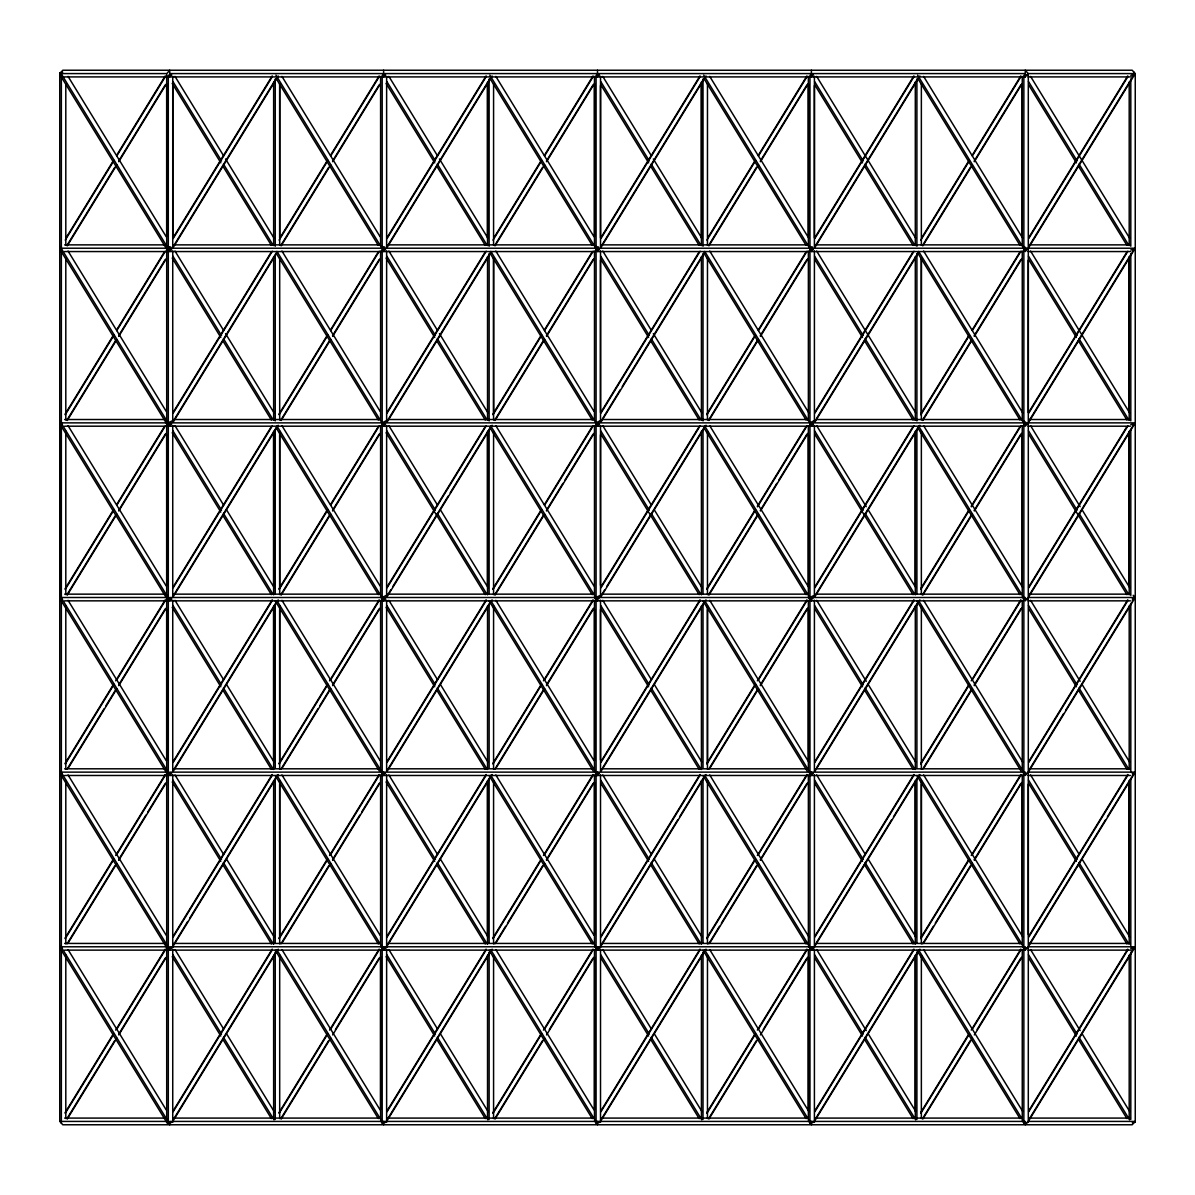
<?xml version="1.0" encoding="UTF-8"?>
<svg xmlns="http://www.w3.org/2000/svg" width="1195" height="1195" viewBox="0 0 1195 1195"><rect width="100%" height="100%" fill="white"/><g stroke="black" fill="none" stroke-linecap="round" stroke-linejoin="round"><path stroke-width="1.5" d="M59.75 596.678L61.348 599.248L59.75 596.678L59.75 422.029L61.348 424.598M59.75 72.761L59.75 1120.596L61.348 1123.166L61.348 75.315L59.75 72.761L62.723 72.133M166.702 760.169L166.702 609.689M166.702 585.535L166.702 435.04M166.702 245.543L166.702 74.613M172.737 247.186L172.737 76.256M273.64 760.169L273.64 607.822M273.64 585.535L273.64 433.188M279.69 936.462L279.69 784.114M279.69 761.812L279.69 609.465M279.69 587.178L279.69 434.831M279.69 237.895L279.69 83.695L279.69 245.319M380.593 1118.744L380.593 949.681M487.53 936.671L487.53 782.471M487.53 594.826L487.53 431.32M487.53 238.104L487.53 83.904M493.58 419.968L493.58 258.329L493.58 412.529M594.483 1109.453L594.483 957.105M594.483 934.819L594.483 782.471M594.483 760.169L594.483 609.689M594.483 236.251L594.483 83.904M600.517 771.104L600.517 600.174M600.517 585.311L600.517 434.831M600.517 421.82L600.517 250.905M600.517 237.895L600.517 85.547M701.42 245.543L701.42 82.037M707.47 769.251L707.47 605.76M808.373 1109.453L808.373 957.105M808.373 769.46L808.373 600.398M808.373 585.535L808.373 435.04M808.373 245.543L808.373 76.465M811.39 946.784L811.39 950.13L813.317 947.889M814.407 247.186L814.407 76.256M915.31 1111.305L915.31 957.105M915.31 936.671L915.31 782.471M915.31 585.535L915.31 433.188M921.36 943.886L921.36 780.395M921.36 412.529L921.36 258.329L921.36 419.968M1022.263 944.095L1022.263 775.032M1022.263 585.535L1022.263 435.04M1022.263 245.543L1022.263 76.465M1028.297 947.605L1028.297 74.404L1023.861 75.315L1023.861 1123.166L1028.297 1122.239L1028.297 947.605L1023.861 948.531L1022.263 945.962M1028.297 412.529L1028.297 260.181M1129.2 944.095L1129.2 780.604M1129.2 594.826L1129.2 431.32M1129.2 410.886L1129.2 258.538M60.407 75.509L61.109 73.582L168.047 248.216L167.36 250.143L61.378 77.092M60.407 250.143L61.109 248.216L168.047 422.866L167.36 424.793L61.378 251.742M60.407 424.793L61.109 422.866L168.047 597.5L167.36 599.427L61.378 426.376M60.407 599.427L61.109 597.5L168.047 772.134L167.36 774.076L61.378 601.01M60.407 774.076L61.109 772.134L168.047 946.784L167.36 948.71L61.378 775.66M60.407 948.71L61.109 946.784L168.047 1121.418L167.36 1123.36L61.378 950.294M66.084 237.865L113.719 160.07M116.647 155.305L165.254 75.927M65.232 240.12L113.854 160.742M116.766 155.977L165.373 76.599M67.114 245.199L114.75 167.405M118.649 161.056L165.313 84.845M67.234 245.871L116.826 164.895M118.768 161.713L166.404 83.919M65.113 414.097L113.719 334.719M116.647 329.954L164.283 252.16M173.036 237.865L272.206 75.927M65.232 414.77L113.854 335.377M116.766 330.612L165.373 251.234M173.155 238.537L272.326 76.599M67.114 419.848L115.721 340.455M118.649 335.69L165.313 259.494M175.038 243.616L276.15 78.497M67.234 420.506L116.826 339.529M118.768 336.363L166.404 258.568M173.215 247.455L278.211 75.987M65.113 588.732L113.734 509.354M116.647 504.589L164.283 426.794M173.036 412.514L271.235 252.16M279.974 237.865L327.624 160.07M330.537 155.305L379.144 75.927M65.232 589.404L113.854 510.026M116.766 505.261L165.373 425.883M173.155 413.171L272.326 251.234M279.122 240.12L327.744 160.742M330.656 155.977L379.263 76.599M67.114 594.483L115.721 515.105M118.649 510.34L165.313 434.129M175.038 418.25L276.15 253.131M281.004 245.199L328.64 167.405M332.539 161.056L379.203 84.845M67.234 595.155L116.826 514.179M118.768 510.997L166.404 433.202M173.215 422.089L277.24 252.22M281.124 245.871L330.716 164.895M332.658 161.713L380.294 83.919M65.113 763.381L113.719 684.003M115.676 680.821L165.254 599.845M173.036 587.148L271.235 426.794M279.003 414.097L327.624 334.719M330.537 329.954L378.173 252.16M386.926 237.865L486.096 75.927M65.232 764.038L113.854 684.66M116.766 679.895L165.373 600.517M173.155 587.82L272.326 425.883M279.122 414.77L327.744 335.377M330.656 330.612L379.263 251.234M387.046 238.537L486.216 76.599M67.114 769.117L104.055 708.799M105.996 705.618L115.721 689.739M118.649 684.974L165.313 608.778M175.038 592.899L276.15 427.78M281.004 419.848L329.611 340.455M332.539 335.69L379.203 259.494M388.928 243.616L490.04 78.497M68.205 768.206L116.826 688.813M118.768 685.646L166.404 607.852M173.215 596.738L278.211 425.271M281.124 420.506L330.716 339.529M332.658 336.363L380.294 258.568M387.105 247.455L492.101 75.987M65.113 938.015L112.748 860.221M115.676 855.471L165.254 774.494M173.036 761.798L272.206 599.845M279.003 588.747L327.624 509.354M330.537 504.589L378.173 426.794M386.926 412.514L485.125 252.16M493.864 237.865L541.514 160.07M544.427 155.305L593.034 75.927M65.232 938.687L113.854 859.31M116.766 854.544L165.373 775.152M173.155 762.455L272.326 600.517M279.122 589.404L327.744 510.026M330.656 505.261L379.263 425.883M387.046 413.171L486.216 251.234M493.012 240.12L541.634 160.742M544.547 155.977L593.153 76.599M67.114 943.766L114.75 865.972M118.649 859.623L145.865 815.169M147.807 811.988L165.313 783.412M175.038 767.534L276.15 602.414M281.004 594.483L329.611 515.105M332.539 510.34L379.203 434.129M388.928 418.25L490.04 253.131M494.894 245.199L542.53 167.405M546.429 161.056L593.093 84.845M68.205 942.84L116.826 863.462M118.768 860.28L166.404 782.486M173.215 771.372L278.211 599.905M281.124 595.14L330.716 514.179M332.658 510.997L380.294 433.202M387.105 422.089L491.13 252.22M495.014 245.871L544.606 164.895M546.548 161.713L594.184 83.919M65.113 1112.664L112.748 1034.87M115.676 1030.105L165.254 949.129M173.036 936.432L272.206 774.494M279.003 763.381L327.624 684.003M329.566 680.821L379.144 599.845M386.926 587.148L485.125 426.794M492.893 414.097L541.514 334.719M544.427 329.954L592.063 252.16M600.816 237.865L699.986 75.927M65.232 1113.322L113.854 1033.944M116.766 1029.179L165.373 949.801M173.155 937.104L272.326 775.152M279.122 764.038L327.744 684.66M330.656 679.895L379.263 600.517M387.046 587.82L486.216 425.883M493.012 414.77L541.634 335.377M544.547 330.612L593.153 251.234M600.936 238.537L700.106 76.599M67.114 1118.4L114.75 1040.606M118.649 1034.258L165.313 958.046M175.038 942.183L187.675 921.539M189.617 918.357L276.15 777.064M281.004 769.117L317.945 708.799M319.901 705.618L329.611 689.739M332.539 684.974L379.203 608.778M388.928 592.899L390.87 589.718M392.811 586.551L448.23 496.044M450.171 492.878L490.04 427.78M494.894 419.848L543.501 340.455M546.429 335.69L593.093 259.494M601.847 245.199L703.93 78.497M67.234 1119.073L116.826 1038.097M118.768 1034.93L166.404 957.135M172.244 947.605L278.211 774.554M282.095 768.206L330.716 688.813M332.658 685.646L380.294 607.852M387.105 596.738L492.101 425.271M495.014 420.506L544.606 339.529M546.548 336.363L594.184 258.568M600.995 247.455L705.991 75.987M173.036 1111.081L272.206 949.129M279.003 938.015L326.638 860.221M329.566 855.471L379.144 774.494M386.926 761.798L486.096 599.845M492.893 588.732L541.514 509.354M544.427 504.589L592.063 426.794M600.816 412.514L699.015 252.16M707.754 237.865L755.404 160.07M758.317 155.305L806.924 75.927M173.155 1111.738L272.326 949.801M279.122 938.687L327.744 859.31M330.656 854.544L379.263 775.152M387.046 762.455L486.216 600.517M493.012 589.404L541.634 510.026M544.547 505.261L593.153 425.883M600.936 413.171L700.106 251.234M706.902 240.12L755.524 160.742M758.437 155.977L807.043 76.599M174.067 1118.4L276.15 951.698M281.004 943.766L328.64 865.972M332.539 859.623L359.755 815.169M361.697 811.988L379.203 783.412M388.928 767.534L490.04 602.414M494.894 594.483L543.501 515.105M546.429 510.34L562.95 483.348M564.891 480.166L593.093 434.129M602.818 418.25L620.31 389.675M622.251 386.508L703.93 253.131M708.784 245.199L756.42 167.405M760.319 161.056L806.983 84.845M172.244 1122.239L278.211 949.188M282.095 942.84L330.716 863.462M332.658 860.28L380.294 782.486M387.105 771.372L492.101 599.905M495.014 595.14L544.606 514.179M546.548 510.997L594.184 433.202M600.995 422.089L705.02 252.22M708.904 245.871L758.496 164.895M760.438 161.713L808.074 83.919M279.003 1112.664L326.638 1034.87M329.566 1030.105L379.144 949.129M386.926 936.432L486.096 774.494M492.893 763.381L541.514 684.003M543.456 680.821L593.034 599.845M600.816 587.148L699.015 426.794M706.783 414.097L755.404 334.719M758.317 329.954L805.953 252.16M814.706 237.865L913.876 75.927M279.122 1113.322L327.744 1033.944M330.656 1029.179L379.263 949.801M387.046 937.104L486.216 775.152M493.012 764.038L541.634 684.66M544.547 679.895L593.153 600.517M600.936 587.82L700.106 425.883M706.902 414.77L755.524 335.377M758.437 330.612L807.043 251.234M814.826 238.537L913.996 76.599M281.004 1118.4L328.64 1040.606M335.451 1029.493L379.203 958.046M388.928 942.183L490.04 777.064M494.894 769.117L543.501 689.739M546.429 684.974L593.093 608.778M602.818 592.899L604.76 589.718M606.702 586.551L703.93 427.78M708.784 419.848L757.391 340.455M760.319 335.69L806.983 259.494M815.737 245.199L917.82 78.497M281.124 1119.073L330.716 1038.097M332.658 1034.93L380.294 957.135M386.134 947.605L492.101 774.554M495.985 768.206L544.606 688.813M546.548 685.646L594.184 607.852M600.995 596.738L705.991 425.271M708.904 420.506L758.496 339.529M760.438 336.363L808.074 258.568M814.885 247.455L919.881 75.987M386.926 1111.081L486.096 949.129M492.893 938.015L540.543 860.221M543.456 855.471L593.034 774.494M600.816 761.798L699.986 599.845M706.783 588.732L755.404 509.354M757.346 506.187L805.953 426.794M814.706 412.514L912.905 252.16M921.644 237.865L969.294 160.07M972.207 155.305L1020.814 75.927M387.046 1111.738L486.216 949.801M493.012 938.687L541.634 859.31M544.547 854.544L593.153 775.152M600.936 762.455L700.106 600.517M706.902 589.404L755.524 510.026M757.466 506.844L807.043 425.883M814.826 413.171L913.996 251.234M920.807 240.12L969.414 160.742M972.327 155.977L1020.933 76.599M387.957 1118.4L490.04 951.698M494.894 943.766L505.59 926.304M507.531 923.123L542.53 865.972M546.429 859.623L593.093 783.412M602.818 767.534L703.93 602.414M708.784 594.483L757.391 515.105M760.319 510.34L776.84 483.348M778.781 480.166L806.983 434.129M816.708 418.25L917.82 253.131M922.674 245.199L970.325 167.405M974.209 161.056L1020.874 84.845M386.134 1122.239L492.101 949.188M495.985 942.84L544.606 863.462M546.548 860.28L594.184 782.486M600.995 771.372L705.991 599.905M708.904 595.14L758.496 514.179M760.438 510.997L808.074 433.202M814.885 422.089L918.91 252.22M922.794 245.871L972.386 164.895M974.328 161.713L1021.964 83.919M492.893 1112.664L540.543 1034.87M543.456 1030.105L593.034 949.129M600.816 936.432L699.986 774.494M706.783 763.381L755.404 684.003M757.346 680.821L806.924 599.845M814.706 587.148L912.905 426.794M920.673 414.097L969.294 334.719M972.207 329.954L1019.843 252.16M1028.596 237.865L1127.766 75.927M493.012 1113.322L541.634 1033.944M544.547 1029.179L593.153 949.801M600.936 937.104L700.106 775.152M706.902 764.038L755.524 684.66M758.437 679.895L807.043 600.517M814.826 587.82L913.996 425.883M920.807 414.77L969.414 335.377M972.327 330.612L1020.933 251.234M1028.716 238.537L1127.886 76.599M494.894 1118.4L542.53 1040.606M549.341 1029.493L593.093 958.046M602.818 942.183L677.67 819.934M679.626 816.753L703.93 777.064M708.784 769.117L757.391 689.739M760.319 684.974L806.983 608.778M816.708 592.899L917.82 427.78M922.674 419.848L971.296 340.455M974.209 335.69L1020.874 259.494M1028.656 246.782L1131.71 78.497M495.014 1119.073L544.606 1038.097M546.548 1034.93L594.184 957.135M600.024 947.605L705.991 774.554M709.875 768.206L758.496 688.813M760.438 685.646L808.074 607.852M814.885 596.738L919.881 425.271M922.794 420.506L972.386 339.529M974.328 336.363L1021.964 258.568M1134.742 74.404L1027.805 249.038L1023.861 246.469M600.816 1111.081L699.986 949.129M706.783 938.015L754.433 860.221M757.346 855.471L806.924 774.494M814.706 761.798L913.876 599.845M920.673 588.732L969.294 509.354M971.236 506.187L1019.843 426.794M1028.596 412.514L1126.795 252.16M600.936 1111.738L700.106 949.801M706.902 938.687L755.524 859.31M758.437 854.544L807.043 775.152M814.826 762.455L913.996 600.517M920.807 589.404L969.414 510.026M971.356 506.844L1020.933 425.883M1028.716 413.171L1127.886 251.234M601.847 1118.4L703.93 951.698M708.784 943.766L719.48 926.304M721.421 923.123L756.42 865.972M760.319 859.623L806.983 783.412M816.708 767.534L917.82 602.414M922.674 594.483L971.296 515.105M974.209 510.34L1020.874 434.129M1028.656 421.432L1131.71 253.131M600.024 1122.239L705.991 949.188M709.875 942.84L758.496 863.462M760.438 860.28L808.074 782.486M814.885 771.372L919.881 599.905M922.794 595.14L972.386 514.179M974.328 510.997L1021.964 433.202M1134.742 249.038L1027.805 423.687L1023.861 421.118M706.783 1112.664L754.433 1034.87M757.346 1030.105L806.924 949.129M814.706 936.432L913.876 774.494M920.673 763.381L969.294 684.003M971.236 680.821L1020.814 599.845M1028.596 587.148L1126.795 426.794M706.902 1113.322L755.524 1033.944M758.437 1029.179L807.043 949.801M814.826 937.104L913.996 775.152M920.792 764.038L969.414 684.66M972.327 679.895L1020.933 600.517M1028.716 587.82L1127.886 425.883M708.784 1118.4L756.42 1040.606M763.232 1029.493L806.983 958.046M816.708 942.183L891.56 819.934M893.516 816.753L917.82 777.064M922.674 769.117L971.296 689.739M974.209 684.974L1020.874 608.778M1028.656 596.066L1131.71 427.78M708.904 1119.073L758.496 1038.097M760.438 1034.93L808.074 957.135M813.914 947.605L919.881 774.554M923.765 768.206L972.386 688.813M974.328 685.646L1021.964 607.852M1027.805 598.322L1134.742 423.687M814.706 1111.081L913.876 949.129M920.673 938.015L968.323 860.221M971.236 855.471L1020.814 774.494M1028.596 761.798L1127.766 599.845M814.826 1111.738L913.996 949.801M920.792 938.687L969.414 859.31M972.327 854.544L1020.933 775.152M1028.716 762.455L1127.886 600.517M815.737 1118.4L917.82 951.698M922.674 943.766L933.37 926.304M935.312 923.123L970.31 865.972M974.209 859.623L1020.874 783.412M1029.627 769.117L1063.655 713.549M1065.596 710.383L1131.71 602.414M813.914 1122.239L919.881 949.188M923.765 942.84L972.386 863.462M974.328 860.28L1021.964 782.486M1027.805 772.971L1134.742 598.322M920.673 1112.664L968.323 1034.87M971.236 1030.105L1020.814 949.129M1028.596 936.432L1127.766 774.494M920.792 1113.322L969.414 1033.944M972.327 1029.179L1020.933 949.801M1028.716 937.104L1127.886 775.152M922.674 1118.4L970.31 1040.606M977.122 1029.493L1020.874 958.046M1029.627 943.766L1105.45 819.934M1107.407 816.753L1131.71 777.064M922.794 1119.073L972.386 1038.097M974.328 1034.93L1021.964 957.135M1027.805 947.605L1134.742 772.971M1028.596 1111.081L1127.766 949.129M1028.716 1111.738L1127.886 949.801M1028.656 1119.999L1131.71 951.698M1027.805 1122.239L1134.742 947.605M61.811 75.808L59.884 73.582L62.767 70.236L1132.233 70.236L1135.116 73.582L1132.233 76.913L1028.073 76.913M1135.116 73.582L1028.178 73.582L1025.28 76.913L169.72 76.913L171.647 74.688M381.743 251.562L169.72 251.562L171.647 249.337M385.537 74.688L383.61 76.913L383.61 70.236M595.633 426.197L169.72 426.197L171.647 423.971M595.633 251.562L383.61 251.562L385.537 249.337M599.427 74.688L597.5 76.913L597.5 70.236M809.538 600.846L169.72 600.846L171.647 598.62M385.537 423.971L383.61 426.197L383.61 422.866M809.538 251.562L597.5 251.562L599.427 249.337M171.647 773.255L169.72 775.48L166.822 772.134L59.884 772.134L62.767 775.48M813.317 74.688L811.39 76.913L811.39 70.236M385.537 598.62L383.61 600.846L383.61 597.5M809.538 426.197L597.5 426.197L599.427 423.971M1028.073 950.13L1132.233 950.13L1135.116 946.784L1028.178 946.784L1025.28 950.13L169.72 950.13L171.647 947.889M1023.428 251.562L811.39 251.562L813.317 249.337M385.537 773.255L383.61 775.48L383.61 772.134M1023.428 426.197L811.39 426.197L813.317 423.971M385.537 947.889L383.61 950.13L383.61 946.784M599.427 773.255L597.5 775.48L597.5 772.134M1132.233 251.562L1135.116 248.216L1028.178 248.216L1025.28 251.562L1025.28 248.216L169.72 248.216L169.72 251.562M599.427 947.889L597.5 950.13L597.5 946.784M813.317 773.255L811.39 775.48L811.39 772.134M1132.233 426.197L1135.116 422.866L1028.178 422.866L1025.28 426.197L1025.28 422.866L169.72 422.866L169.72 426.197M1132.233 600.846L1135.116 597.5L1133.189 595.274M1132.233 775.48L1135.116 772.134L1028.178 772.134L1025.28 775.48L1025.28 772.134L169.72 772.134L169.72 775.48L1023.428 775.48M60.258 247.395L61.348 246.469M167.195 247.395L168.301 246.469L170.93 248.187M60.258 422.029L61.348 421.118M167.195 422.029L168.301 421.118M167.195 596.678L168.301 595.752M168.047 248.216L170.736 246.932M384.626 246.932L381.937 248.216L275.97 75.165M168.047 422.866L172.08 420.924M598.516 246.932L595.827 248.216L489.86 75.165M385.97 420.924L381.937 422.866L276.941 251.398M812.406 246.932L809.717 248.216L703.75 75.165M599.86 420.924L595.827 422.866L490.831 251.398M385.97 595.573L381.937 597.5L276.941 426.032M599.86 595.573L595.827 597.5L490.831 426.032M813.75 595.573L809.717 597.5L704.721 426.032M813.75 420.924L809.717 422.866L704.721 251.398M171.258 74.702L168.301 75.315L168.301 1123.166L171.258 1122.553M385.148 74.702L382.191 75.315L382.191 1123.166L385.148 1122.553M599.039 74.702L596.081 75.315L596.081 1123.166L599.039 1122.553M812.929 74.702L809.971 75.315L809.971 1123.166L812.929 1122.553M171.258 249.352L168.286 249.964L166.702 247.395M1130.799 75.315L1135.25 74.404L1135.25 1122.239L1132.277 1122.867M382.191 249.964L385.148 249.352M596.081 249.964L599.039 249.352M809.971 249.964L812.929 249.352M171.258 423.986L168.301 424.598L166.702 422.029M1023.861 249.964L1028.297 249.038M1130.799 249.964L1135.25 249.038M382.191 424.598L385.148 423.986M596.081 424.598L599.039 423.986M809.971 424.598L812.929 423.986M171.258 598.635L168.301 599.248L166.702 596.678L166.702 423.896M1023.861 424.598L1028.297 423.687M1130.799 424.598L1135.25 423.687M385.148 598.635L382.191 599.248L380.593 596.678M599.039 598.635L596.081 599.248L594.483 596.678M812.929 598.635L809.971 599.248L808.373 596.678M171.258 773.27L168.301 773.882L166.702 771.313L166.702 598.531M1028.297 598.322L1023.861 599.248L1022.263 596.678M1132.277 598.934L1135.25 598.322M385.148 773.27L382.191 773.882L380.593 771.313M599.039 773.27L596.081 773.882L594.483 771.313M812.929 773.27L809.971 773.882L808.373 771.313M171.258 947.919L168.301 948.531L166.702 945.962L166.702 773.18M1028.297 772.971L1023.861 773.882L1022.263 771.313M1132.277 773.583L1135.25 772.971M385.148 947.919L382.191 948.531L380.593 945.962M599.039 947.919L596.081 948.531L594.483 945.962M812.929 947.919L809.971 948.531L808.373 945.962M1130.799 948.531L1135.25 947.605M59.884 73.582L166.822 73.582L169.72 70.236L169.72 76.913M169.72 73.582L1025.28 73.582M62.767 76.913L167.883 76.913M64.62 244.87L166.03 244.87M173.439 244.87L379.89 244.87M387.329 244.87L593.781 244.87M601.19 244.87L807.671 244.87M815.08 244.87L1021.561 244.87M1028.97 244.87L1130.38 244.87M59.884 248.216L166.822 248.216M64.62 251.562L166.927 251.562M1028.073 251.562L1130.38 251.562M64.62 419.52L166.03 419.52M173.439 419.52L379.89 419.52M387.329 419.52L593.781 419.52M601.219 419.52L807.671 419.52M815.109 419.52L1021.561 419.52M1028.97 419.52L1130.38 419.52M166.822 422.866L59.884 422.866L61.811 425.091M64.62 426.197L166.927 426.197M1028.073 426.197L1130.38 426.197M64.62 594.154L166.03 594.154M173.439 594.154L379.89 594.154M387.329 594.154L593.781 594.154M601.219 594.154L807.671 594.154M815.109 594.154L1021.561 594.154M1028.97 594.154L1130.38 594.154M166.822 597.5L59.884 597.5L61.811 599.726M1135.116 597.5L1028.178 597.5L1025.28 600.846L1025.28 597.5L169.72 597.5L169.72 600.846M64.62 600.846L166.927 600.846M808.492 597.5L811.39 600.846L1023.428 600.846M1028.073 600.846L1130.38 600.846M64.62 768.803L165.074 768.803M173.439 768.803L379.89 768.803M387.329 768.803L593.781 768.803M601.219 768.803L807.671 768.803M815.109 768.803L1021.561 768.803M1028.97 768.803L1130.38 768.803M64.62 775.48L166.927 775.48M1028.073 775.48L1130.38 775.48M64.62 943.438L165.074 943.438M173.439 943.438L379.89 943.438M387.329 943.438L593.781 943.438M601.219 943.438L807.671 943.438M815.109 943.438L1021.561 943.438M1028.97 943.438L1130.38 943.438M59.884 946.784L166.822 946.784M64.62 950.13L166.927 950.13M64.62 1118.087L166.03 1118.087M173.409 1118.087L379.89 1118.087M387.299 1118.087L593.781 1118.087M601.19 1118.087L807.671 1118.087M815.08 1118.087L1021.561 1118.087M1028.97 1118.087L1130.38 1118.087M809.971 246.469L812.6 248.187M596.081 246.469L598.71 248.187M382.191 246.469L384.82 248.187M1028.178 73.582L1025.28 70.236L1025.28 76.913M594.602 597.5L597.5 600.846L597.5 597.5M1133.652 71.834L1135.25 74.404M1022.263 1120.596L1023.861 1123.166M808.373 1120.596L809.971 1123.166M59.75 247.395L61.348 249.964M594.483 1120.596L596.081 1123.166M380.593 1120.596L382.191 1123.166M59.75 771.313L61.348 773.882M59.75 945.962L61.348 948.531M166.702 1120.596L168.301 1123.166M1030.568 76.405L1129.723 238.343M1028.477 81.514L1077.083 160.892M1079.025 164.073L1128.618 245.05M1028.746 85.024L1076.396 162.834M1078.338 166L1126.945 245.378M923.615 76.405L1022.786 238.358M1030.568 251.055L1129.723 412.992M917.64 75.165L1023.607 248.216M1028.477 256.163L1077.083 335.541M1079.025 338.708L1128.618 419.684M917.924 78.676L1020.007 245.378M1028.746 259.673L1076.396 337.468M1078.338 340.65L1126.945 420.028M816.663 76.405L915.833 238.343M923.615 251.055L1022.786 412.992M1030.568 425.689L1080.146 506.665M1082.087 509.832L1129.723 587.626M814.587 81.514L863.193 160.892M865.135 164.073L914.728 245.05M918.611 251.398L1023.607 422.866M1028.477 430.797L1077.083 510.175M1079.025 513.357L1128.618 594.318M814.856 85.024L862.506 162.834M864.448 166L913.055 245.378M917.924 253.325L1020.007 420.028M1028.746 434.308L1126.945 594.662M709.725 76.405L808.895 238.358M816.663 251.055L915.833 412.992M923.615 425.689L1022.786 587.626M1030.568 600.338L1080.146 681.299M1082.087 684.481L1129.723 762.276M814.587 256.163L863.193 335.541M865.135 338.708L914.728 419.684M918.611 426.032L1023.607 597.5M1028.477 605.432L1077.083 684.825M1079.025 687.991L1128.618 768.968M704.034 78.676L806.117 245.378M814.856 259.673L862.506 337.468M864.448 340.65L913.055 420.028M917.924 427.959L1020.007 594.662M1028.746 608.957L1076.396 686.752M1078.338 689.918L1126.945 769.311M602.773 76.405L651.394 155.798M653.336 158.965L701.943 238.358M709.725 251.055L808.895 412.992M816.663 425.689L866.255 506.665M868.197 509.832L915.833 587.626M923.615 600.338L1022.786 762.276M1030.568 774.972L1079.175 854.35M1082.087 859.115L1129.723 936.91M600.697 81.514L649.303 160.892M651.245 164.073L700.823 245.05M814.587 430.797L863.193 510.175M865.135 513.357L914.728 594.318M918.611 600.682L1023.607 772.134M1028.477 780.081L1077.083 859.459M1079.025 862.641L1128.618 943.602M600.965 85.039L648.616 162.834M650.558 166L699.165 245.378M704.034 253.325L806.117 420.028M814.856 434.308L913.055 594.662M916.938 601.01L1020.978 770.894M1028.746 783.591L1076.396 861.386M1078.338 864.568L1126.945 943.945M495.835 76.405L594.034 236.759M602.773 251.055L651.394 330.432M653.336 333.614L701.943 412.992M709.725 425.689L808.895 587.626M816.663 600.338L866.255 681.299M868.197 684.481L915.833 762.276M923.615 774.972L1022.786 936.91M1030.568 949.622L1080.146 1030.583M1082.087 1033.765L1129.723 1111.559M600.697 256.163L649.303 335.541M651.245 338.708L700.823 419.684M814.587 605.432L863.193 684.825M865.135 687.991L914.728 768.968M918.611 775.316L1023.607 946.784M1028.477 954.715L1077.083 1034.108M1079.025 1037.275L1129.589 1119.834M490.129 78.676L592.227 245.378M600.965 259.673L648.616 337.468M650.558 340.65L699.165 420.028M704.034 427.959L806.117 594.662M814.856 608.957L862.506 686.752M864.448 689.918L913.055 769.311M916.938 775.66L1020.007 943.945M1028.746 958.241L1076.396 1036.035M1078.338 1039.202L1126.945 1118.595M388.883 76.405L437.504 155.798M439.446 158.965L488.053 238.358M495.835 251.055L594.034 411.409M602.773 425.689L651.394 505.082M654.307 509.832L701.943 587.626M709.725 600.338L808.895 762.276M816.663 774.972L865.285 854.35M868.197 859.115L915.833 936.91M923.615 949.622L1022.786 1111.559M386.807 81.514L435.413 160.892M437.355 164.073L486.933 245.05M600.697 430.797L649.303 510.175M651.245 513.357L700.823 594.318M704.721 600.682L809.717 772.134M814.587 780.081L863.193 859.459M865.135 862.641L914.728 943.602M918.611 949.95L1023.607 1121.418M386.105 83.441L434.726 162.834M436.668 166L485.275 245.378M490.129 253.325L592.227 420.028M600.965 434.308L699.165 594.662M703.048 601.01L807.088 770.894M814.856 783.591L862.506 861.386M864.448 864.568L913.055 943.945M916.938 950.294L1020.007 1118.595M281.945 76.405L380.144 236.759M388.883 251.055L437.504 330.432M439.446 333.614L488.053 412.992M495.835 425.689L594.034 586.043M602.773 600.338L651.394 679.716M654.307 684.481L701.943 762.276M709.725 774.972L808.895 936.91M816.663 949.622L866.255 1030.583M868.197 1033.765L915.833 1111.559M386.807 256.163L435.413 335.541M437.355 338.708L486.933 419.684M600.697 605.432L649.303 684.825M651.245 687.991L700.838 768.968M704.721 775.316L809.717 946.784M814.587 954.715L863.193 1034.108M865.135 1037.275L915.699 1119.834M276.239 78.676L378.337 245.378M386.105 258.09L434.726 337.468M436.668 340.65L485.275 420.028M490.129 427.959L592.227 594.662M600.965 608.957L648.616 686.752M650.558 689.918L699.165 769.311M703.048 775.66L806.117 943.945M814.856 958.241L862.506 1036.035M864.448 1039.202L913.055 1118.595M174.993 76.405L223.614 155.798M225.556 158.965L274.163 238.343M281.945 251.055L380.144 411.409M388.883 425.689L437.504 505.082M440.417 509.832L488.053 587.626M495.835 600.338L594.034 760.692M602.773 774.972L651.394 854.35M654.307 859.115L701.943 936.91M709.725 949.622L808.895 1111.559M172.902 81.514L221.523 160.892M223.465 164.073L273.043 245.05M386.807 430.797L435.413 510.175M437.355 513.357L486.933 594.318M490.831 600.682L595.827 772.134M600.697 780.081L649.303 859.459M651.245 862.641L700.823 943.602M704.721 949.95L809.717 1121.418M172.214 83.441L220.821 162.834M222.778 166L271.385 245.378M276.239 253.325L378.337 420.028M386.105 432.724L485.275 594.662M489.158 601.01L593.198 770.894M600.965 783.591L648.616 861.386M650.558 864.568L699.165 943.945M703.048 950.294L806.117 1118.595M68.055 76.405L166.254 236.759M174.993 251.055L223.614 330.432M225.556 333.614L274.163 412.992M281.945 425.689L380.144 586.043M388.883 600.338L437.504 679.716M440.417 684.481L488.053 762.276M495.835 774.972L594.034 935.326M602.773 949.622L651.394 1029M654.307 1033.765L701.943 1111.559M172.902 256.163L221.523 335.541M223.465 338.708L273.043 419.684M386.807 605.432L435.413 684.825M437.355 687.991L486.933 768.968M490.831 775.316L595.827 946.784M600.697 954.715L649.303 1034.108M651.245 1037.275L701.809 1119.834M172.214 258.09L220.821 337.468M222.778 340.65L271.385 420.028M276.239 427.959L378.337 594.662M386.105 607.374L434.726 686.752M436.668 689.918L485.275 769.311M489.158 775.66L592.227 943.945M600.965 958.241L648.616 1036.035M650.558 1039.202L699.165 1118.595M68.055 251.055L166.254 411.409M174.993 425.689L223.614 505.082M226.527 509.832L274.163 587.626M281.945 600.338L380.144 760.692M388.883 774.972L437.504 854.35M440.417 859.115L488.053 936.91M495.835 949.622L594.034 1109.961M172.916 430.797L221.523 510.175M223.465 513.357L273.043 594.318M276.941 600.682L381.937 772.134M386.807 780.081L435.413 859.459M437.355 862.641L486.933 943.602M490.831 949.95L595.827 1121.418M172.214 432.724L220.821 512.102M222.778 515.284L271.385 594.662M275.268 601.01L379.308 770.894M386.105 782.008L434.726 861.386M436.668 864.568L485.275 943.945M489.158 950.294L592.227 1118.595M68.055 425.689L166.254 586.043M174.993 600.338L223.614 679.716M226.527 684.481L274.163 762.276M281.945 774.972L380.144 935.326M388.883 949.622L437.504 1029M440.417 1033.765L488.053 1111.559M172.902 605.432L221.523 684.825M223.465 687.991L273.043 768.968M276.941 775.316L381.937 946.784M386.807 954.715L435.413 1034.108M437.355 1037.275L487.918 1119.834M172.214 607.374L220.821 686.752M222.778 689.918L271.385 769.311M275.268 775.66L378.337 943.945M386.105 956.642L434.726 1036.035M436.668 1039.202L485.275 1118.595M68.055 600.338L166.254 760.692M174.993 774.972L223.614 854.35M226.527 859.115L274.163 936.91M281.945 949.622L380.144 1109.961M172.902 780.081L221.523 859.459M223.465 862.641L273.043 943.602M276.941 949.95L381.937 1121.418M172.214 782.008L220.821 861.386M222.778 864.568L271.385 943.945M275.268 950.294L378.337 1118.595M68.055 774.972L166.254 935.326M174.993 949.622L223.614 1029M226.527 1033.765L274.163 1111.559M172.902 954.715L221.523 1034.108M223.465 1037.275L274.013 1119.834M172.214 956.657L220.821 1036.035M222.778 1039.202L271.385 1118.595M68.055 949.622L166.254 1109.961M1130.799 79.034L1130.799 246.245M1130.799 253.684L1130.799 420.894M1130.799 430.17L1130.799 595.528M1130.799 604.819L1130.799 772.03M1130.799 779.454L1130.799 946.664M1130.799 952.236L1130.799 1119.446M1129.2 82.037L1129.2 245.543M1129.2 256.686L1129.2 420.177M1129.2 433.188L1129.2 585.535M1129.2 605.97L1129.2 769.46M1129.2 782.471L1129.2 936.671M1129.2 955.253L1129.2 1118.744M1028.297 784.114L1028.297 934.595M1025.28 950.13L1025.28 946.784L169.72 946.784L169.72 950.13M1022.263 83.904L1022.263 236.251M1022.263 251.114L1022.263 420.177M1022.263 425.749L1022.263 594.826M1022.263 600.398L1022.263 769.46M1022.263 782.471L1022.263 934.819M1022.263 949.681L1022.263 1118.744M921.36 83.695L921.36 245.319M921.36 431.111L921.36 594.602M921.36 605.76L921.36 769.251M921.36 784.114L921.36 936.462M921.36 955.029L921.36 1118.535M916.909 79.034L916.909 246.245M916.909 253.684L916.909 420.894M916.909 430.17L916.909 593.676M916.909 604.819L916.909 768.31M916.909 779.454L916.909 942.96M916.909 952.236L916.909 1119.446M915.31 82.037L915.31 245.543M915.31 256.686L915.31 420.177M915.31 431.32L915.31 594.826M915.31 605.97L915.31 769.46M915.31 780.604L915.31 944.095M915.31 955.253L915.31 1118.744M814.407 85.547L814.407 237.895M814.407 250.905L814.407 421.82M814.407 425.539L814.407 596.469M814.407 600.174L814.407 771.104M814.407 774.823L814.407 947.605M814.407 949.457L814.407 1122.239M811.39 248.216L811.39 251.562M811.39 422.866L811.39 426.197M811.39 597.5L811.39 600.846M811.39 1121.418L811.39 1124.764M808.373 83.904L808.373 236.251M808.373 251.114L808.373 420.177M808.373 425.749L808.373 594.826M808.373 609.689L808.373 760.169M808.373 775.032L808.373 944.095M808.373 949.681L808.373 1118.744M707.47 83.695L707.47 245.319M707.47 258.329L707.47 419.968M707.47 431.111L707.47 594.602M707.47 609.465L707.47 761.812M707.47 780.395L707.47 943.886M707.47 955.029L707.47 1118.535M703.018 79.034L703.018 246.245M703.018 253.684L703.018 420.894M703.018 430.17L703.018 593.676M703.018 604.819L703.018 768.31M703.018 779.454L703.018 942.96M703.018 952.236L703.018 1119.446M701.42 83.904L701.42 238.104M701.42 256.686L701.42 420.177M701.42 431.32L701.42 594.826M701.42 605.97L701.42 769.46M701.42 780.604L701.42 944.095M701.42 955.253L701.42 1118.744M600.517 76.256L600.517 247.186M600.517 260.181L600.517 412.529M600.517 425.539L600.517 596.469M600.517 609.465L600.517 759.96M600.517 774.823L600.517 947.605M600.517 949.457L600.517 1122.239M597.5 248.216L597.5 251.562M597.5 422.866L597.5 426.197M597.5 1121.418L597.5 1124.764M594.483 76.465L594.483 245.543M594.483 251.114L594.483 420.177M594.483 425.749L594.483 594.826M594.483 600.398L594.483 769.46M594.483 775.032L594.483 944.095M594.483 949.681L594.483 1118.744M493.58 83.695L493.58 245.319M493.58 431.111L493.58 594.602M493.58 605.76L493.58 769.251M493.58 780.395L493.58 943.886M493.58 955.029L493.58 1118.535M489.128 79.034L489.128 246.245M489.128 253.684L489.128 420.894M489.128 430.17L489.128 593.676M489.128 604.819L489.128 768.31M489.128 779.454L489.128 942.96M489.128 952.236L489.128 1119.446M487.53 82.037L487.53 245.543M487.53 256.686L487.53 420.177M487.53 433.188L487.53 585.535M487.53 605.97L487.53 769.46M487.53 780.604L487.53 944.095M487.53 955.253L487.53 1118.744M386.627 76.256L386.627 247.186M386.627 250.905L386.627 421.82M386.627 425.539L386.627 596.469M386.627 600.174L386.627 771.104M386.627 774.823L386.627 947.605M386.627 949.457L386.627 1122.239M383.61 248.216L383.61 251.562M383.61 1121.418L383.61 1124.764M380.593 76.465L380.593 245.543M380.593 251.114L380.593 420.177M380.593 425.749L380.593 594.826M380.593 600.398L380.593 769.46M380.593 775.032L380.593 944.095M380.593 957.105L380.593 1109.453M279.69 258.329L279.69 419.968M279.69 431.111L279.69 594.602M279.69 605.76L279.69 769.251M279.69 780.395L279.69 943.886M279.69 955.029L279.69 1118.535M275.238 79.034L275.238 246.245M275.238 255.536L275.238 420.894M275.238 430.17L275.238 593.676M275.238 604.819L275.238 768.31M275.238 779.454L275.238 942.96M275.238 952.236L275.238 1119.446M273.64 82.037L273.64 245.543M273.64 256.686L273.64 420.177M273.64 431.32L273.64 594.826M273.64 605.97L273.64 769.46M273.64 780.604L273.64 944.095M273.64 955.253L273.64 1118.744M172.737 85.547L172.737 237.895M172.737 250.905L172.737 421.82M172.737 425.539L172.737 596.469M172.737 600.174L172.737 771.104M172.737 774.823L172.737 947.605M172.737 949.457L172.737 1122.239M166.702 83.904L166.702 236.251M166.702 249.247L166.702 420.177M166.702 947.814L166.702 1118.744M65.8 83.695L65.8 245.319M65.8 258.329L65.8 419.968M65.8 431.111L65.8 594.602M65.8 605.76L65.8 769.251M65.8 780.395L65.8 943.886M65.8 955.029L65.8 1118.535M1028.178 1121.418L1025.28 1124.764L1025.28 1121.418L169.72 1121.418L169.72 1124.764L166.822 1121.418L59.884 1121.418L62.767 1124.764L1132.233 1124.764L1135.116 1121.418L1028.178 1121.418"/></g></svg>
